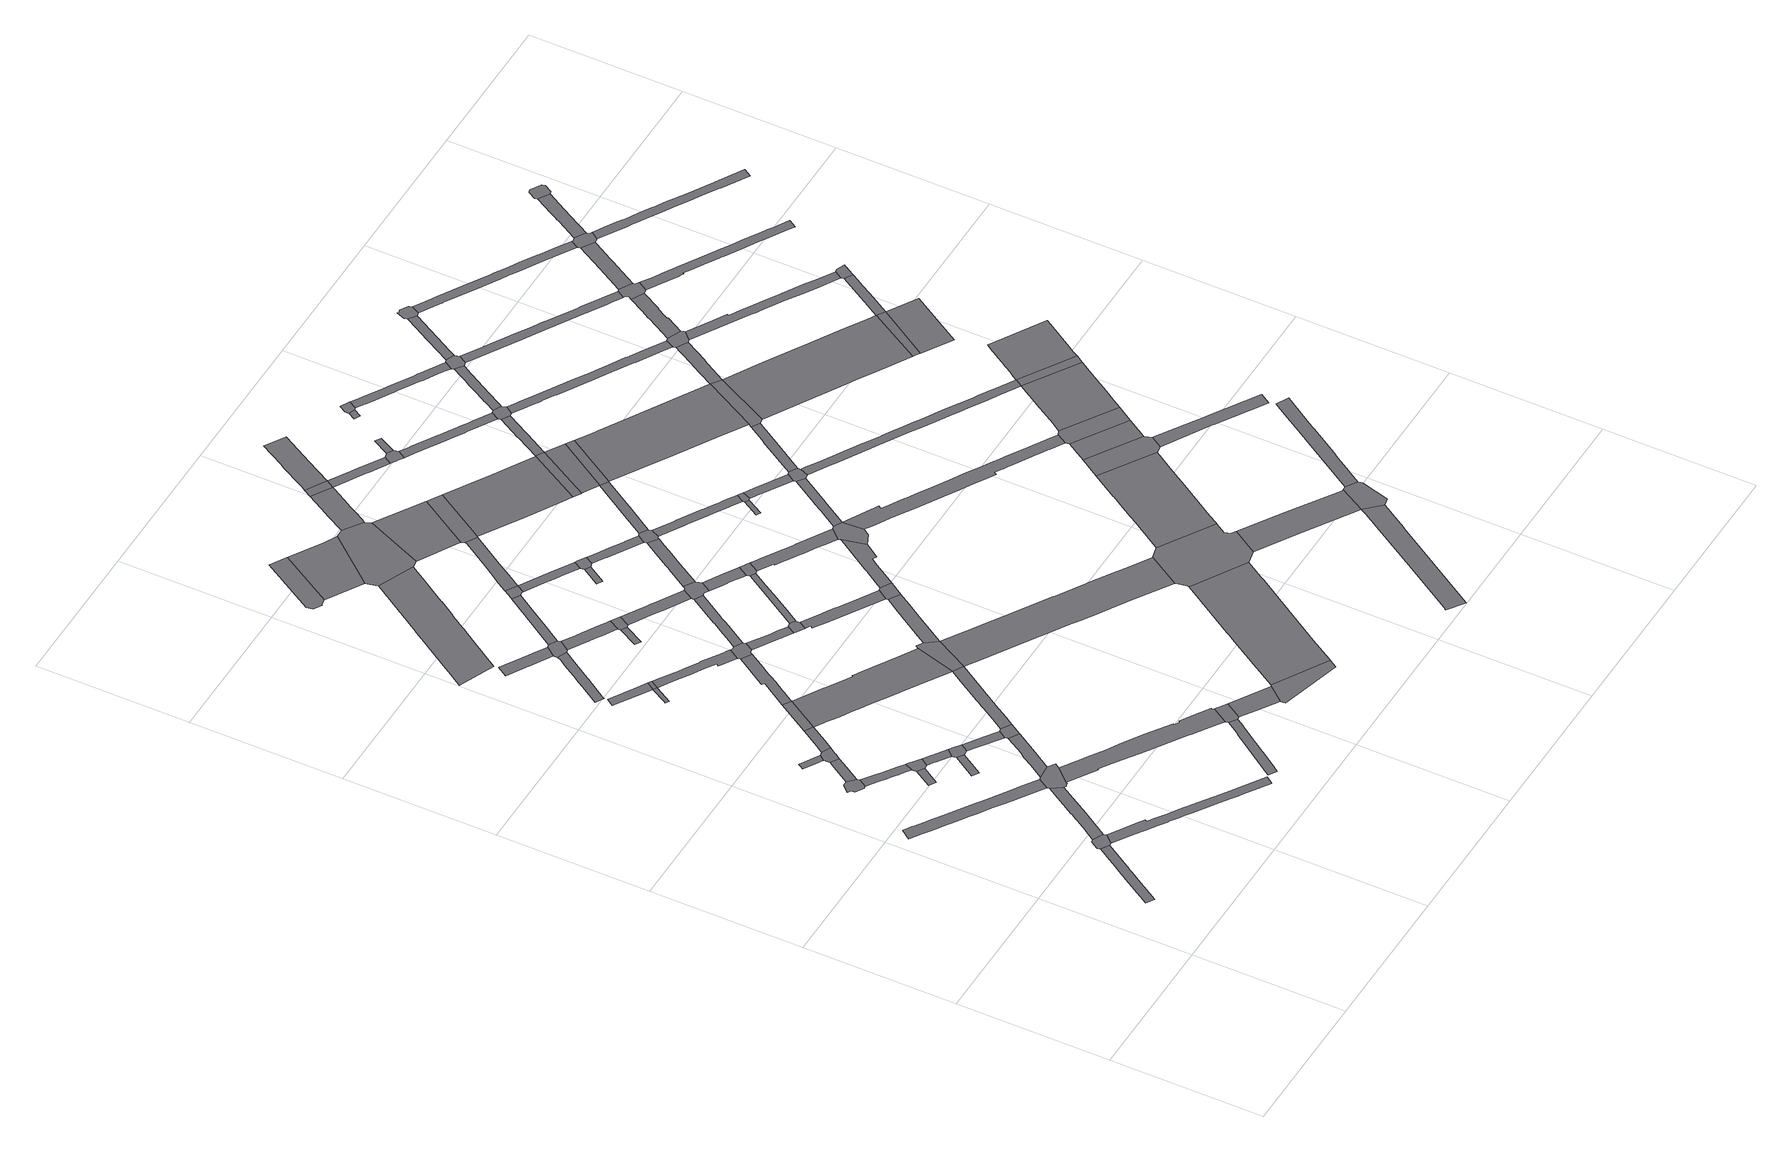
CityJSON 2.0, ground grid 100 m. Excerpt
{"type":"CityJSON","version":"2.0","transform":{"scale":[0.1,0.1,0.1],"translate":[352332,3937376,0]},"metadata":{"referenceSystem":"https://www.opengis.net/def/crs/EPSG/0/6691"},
"CityObjects":{
"road1":{"type":"Road","attributes":{"RoadStructureAttribute.sectionType":"1"},"geometry":[{"type":"MultiSurface","lod":"1","boundaries":[[[0,1,2,3,4,5,6,7,8,9,10,11,12,13,14,15,16,17,18,19,20]]]}]},
"road2":{"type":"Road","geometry":[{"type":"MultiSurface","lod":"1","boundaries":[[[21,10,9,22,23,24,25,26,27]]]}]},
"road3":{"type":"Road","attributes":{"RoadStructureAttribute.sectionType":"1"},"geometry":[{"type":"MultiSurface","lod":"1","boundaries":[[[28,29,30,31,32,33,34,35,36,37,38,39,40,41,42,43,44,45,46,47,48,49,50,51,52,53,54,55,56,57,58,59,60,61]]]}]},
"road4":{"type":"Road","geometry":[{"type":"MultiSurface","lod":"1","boundaries":[[[62,63,64,65,66,67,68,69,70,71]]]}]},
"road5":{"type":"Road","attributes":{"RoadStructureAttribute.sectionType":"1"},"geometry":[{"type":"MultiSurface","lod":"1","boundaries":[[[72,73,74,75,76,77,78,79,25,24,80,81,82,83]]]}]},
"road6":{"type":"Road","attributes":{"RoadStructureAttribute.sectionType":"1"},"geometry":[{"type":"MultiSurface","lod":"1","boundaries":[[[84,85,86,70,69,87,88]]]}]},
"road7":{"type":"Road","attributes":{"RoadStructureAttribute.sectionType":"1"},"geometry":[{"type":"MultiSurface","lod":"1","boundaries":[[[89,90,91,92,93,94,95,96,97,98,99,100,101,102,68,67]]]}]},
"road8":{"type":"Road","geometry":[{"type":"MultiSurface","lod":"1","boundaries":[[[103,104,105,106,107,108,109]]]}]},
"road9":{"type":"Road","geometry":[{"type":"MultiSurface","lod":"1","boundaries":[[[110,111,112,113]]]}]},
"road10":{"type":"Road","attributes":{"RoadStructureAttribute.sectionType":"1"},"geometry":[{"type":"MultiSurface","lod":"1","boundaries":[[[114,115,116,117,118,119,120,121,122,123,124,125,126,127,128,129,23,22,130,131,132,133,134,135,136,137,138,139,140,141,142,143,144,145,146,147,148,149,150]]]}]},
"road11":{"type":"Road","geometry":[{"type":"MultiSurface","lod":"1","boundaries":[[[151,84,88,152,153,154,155,156,157,158,103,109]]]}]},
"road12":{"type":"Road","geometry":[{"type":"MultiSurface","lod":"1","boundaries":[[[159,160,161,162,99,98,110,113,163]]]}]},
"road13":{"type":"Road","geometry":[{"type":"MultiSurface","lod":"1","boundaries":[[[164,165,166,167]]]}]},
"road14":{"type":"Road","geometry":[{"type":"MultiSurface","lod":"1","boundaries":[[[83,82,168,169,170,171,172,173,174,175,176,177,178,179,180,181,182,183,184,185,186,28,61]]]}]},
"road15":{"type":"Road","attributes":{"RoadStructureAttribute.sectionType":"1"},"geometry":[{"type":"MultiSurface","lod":"1","boundaries":[[[187,188,189,190,191,192,193,194,195,159,163]]]}]},
"road16":{"type":"Road","geometry":[{"type":"MultiSurface","lod":"1","boundaries":[[[196,197,198,192,191,164,167]]]}]},
"road17":{"type":"Road","attributes":{"RoadStructureAttribute.sectionType":"1"},"geometry":[{"type":"MultiSurface","lod":"1","boundaries":[[[199,200,201,202,186,185,203,204,205,206]]]}]},
"road18":{"type":"Road","attributes":{"RoadStructureAttribute.sectionType":"1"},"geometry":[{"type":"MultiSurface","lod":"1","boundaries":[[[207,208,209,210,211,212,213]]]}]},
"road19":{"type":"Road","geometry":[{"type":"MultiSurface","lod":"1","boundaries":[[[214,215,216,217]]]}]},
"road20":{"type":"Road","attributes":{"RoadStructureAttribute.sectionType":"1"},"geometry":[{"type":"MultiSurface","lod":"1","boundaries":[[[218,219,220,221,197,196,222,223,224,225]]]}]},
"road21":{"type":"Road","geometry":[{"type":"MultiSurface","lod":"1","boundaries":[[[226,227,228,229,213]]]}]},
"road22":{"type":"Road","attributes":{"RoadStructureAttribute.sectionType":"1"},"geometry":[{"type":"MultiSurface","lod":"1","boundaries":[[[230,231,232,233,234,235,236,237,238,239,240,241,242]]]}]},
"road23":{"type":"Road","geometry":[{"type":"MultiSurface","lod":"1","boundaries":[[[229,243,207,213]]]}]},
"road24":{"type":"Road","geometry":[{"type":"MultiSurface","lod":"1","boundaries":[[[244,206,205,245,246,218,225]]]}]},
"road25":{"type":"Road","attributes":{"RoadStructureAttribute.sectionType":"1"},"geometry":[{"type":"MultiSurface","lod":"1","boundaries":[[[247,248,249,250,251,252,253,254,255,256,257,258]]]}]},
"road26":{"type":"Road","attributes":{"RoadStructureAttribute.sectionType":"1"},"geometry":[{"type":"MultiSurface","lod":"1","boundaries":[[[182,259,260,261,262,263,264,265,266,267,268,269,270,271,272,273,274,275,276,277,278,279,280,281,282,283,284,183]]]}]},
"road27":{"type":"Road","attributes":{"RoadStructureAttribute.sectionType":"1"},"geometry":[{"type":"MultiSurface","lod":"1","boundaries":[[[285,286,287,288,289,290,291,292,293,294,217,216,215,295,157,156,296,216,297,298,299,300,301,302,303,304,305,306,307,308,309,310,311,312]]]}]},
"road28":{"type":"Road","attributes":{"RoadStructureAttribute.sectionType":"1"},"geometry":[{"type":"MultiSurface","lod":"1","boundaries":[[[313,314,315,316,317,318,319,320,321,322,323,324,325,326,327,328]]]}]},
"road29":{"type":"Road","attributes":{"RoadStructureAttribute.sectionType":"1"},"geometry":[{"type":"MultiSurface","lod":"1","boundaries":[[[329,330,331,332,333,334,335,336,337,338,339,340,341,342,343,214,217]]]}]},
"road30":{"type":"Road","attributes":{"RoadStructureAttribute.sectionType":"1"},"geometry":[{"type":"MultiSurface","lod":"1","boundaries":[[[344,345,346,347,348,349,350,351,352,353,354,243,229,355,356,357,358,359,360,361,362,363,364,365,366,367]]]}]},
"road31":{"type":"Road","geometry":[{"type":"MultiSurface","lod":"1","boundaries":[[[241,368,369,370,371,250,249,242]]]}]},
"road32":{"type":"Road","attributes":{"RoadStructureAttribute.sectionType":"1"},"geometry":[{"type":"MultiSurface","lod":"1","boundaries":[[[372,373,374,375,376,377,378,379,380,381,382,383,384,385,386,387,388,389,390,391,392,393,394]]]}]},
"road33":{"type":"Road","attributes":{"RoadStructureAttribute.sectionType":"1"},"geometry":[{"type":"MultiSurface","lod":"1","boundaries":[[[395,396,397,398,399,400,401,402,403,246,245,404,405,406,312]]]}]},
"road34":{"type":"Road","attributes":{"RoadStructureAttribute.sectionType":"1"},"geometry":[{"type":"MultiSurface","lod":"1","boundaries":[[[407,408,409,410,411,412,413,414,415,416,417,418,419,369,368]]]}]},
"road35":{"type":"Road","attributes":{"RoadStructureAttribute.sectionType":"1"},"geometry":[{"type":"MultiSurface","lod":"1","boundaries":[[[420,421,422,423]]]}]},
"road36":{"type":"Road","geometry":[{"type":"MultiSurface","lod":"1","boundaries":[[[366,339,338,424,425,426,427,428,429,367]]]}]},
"road37":{"type":"Road","attributes":{"RoadStructureAttribute.sectionType":"1"},"geometry":[{"type":"MultiSurface","lod":"1","boundaries":[[[430,431,432,433,434,435,436,437,438,439,371,370]]]}]},
"road38":{"type":"Road","geometry":[{"type":"MultiSurface","lod":"1","boundaries":[[[440,272,271,313,328,441,442]]]}]},
"road39":{"type":"Road","geometry":[{"type":"MultiSurface","lod":"1","boundaries":[[[443,444,445,446,447,448,449]]]}]},
"road40":{"type":"Road","geometry":[{"type":"MultiSurface","lod":"1","boundaries":[[[450,412,411,420,423,451]]]}]},
"road41":{"type":"Road","attributes":{"RoadStructureAttribute.sectionType":"1"},"geometry":[{"type":"MultiSurface","lod":"1","boundaries":[[[452,453,454,455,426,425,456,457,458,459]]]}]},
"road42":{"type":"Road","attributes":{"RoadStructureAttribute.sectionType":"1"},"geometry":[{"type":"MultiSurface","lod":"1","boundaries":[[[460,461,462,463,440,442]]]}]},
"road43":{"type":"Road","geometry":[{"type":"MultiSurface","lod":"1","boundaries":[[[312,406,464,465,466,467,285]]]}]},
"road44":{"type":"Road","attributes":{"function":"2","RoadStructureAttribute.sectionType":"1"},"geometry":[{"type":"MultiSurface","lod":"1","boundaries":[[[468,469,447,446,470]]]}]},
"road45":{"type":"Road","attributes":{"RoadStructureAttribute.sectionType":"1"},"geometry":[{"type":"MultiSurface","lod":"1","boundaries":[[[471,472,473,474,475,476,428,427,477,478,479,480,481,482,483,484,485,486]]]}]},
"road46":{"type":"Road","geometry":[{"type":"MultiSurface","lod":"1","boundaries":[[[487,437,436,488,489,490,491]]]}]},
"road47":{"type":"Road","geometry":[{"type":"MultiSurface","lod":"1","boundaries":[[[452,459,492,493,494,495,496,497]]]}]},
"road48":{"type":"Road","attributes":{"RoadStructureAttribute.sectionType":"1"},"geometry":[{"type":"MultiSurface","lod":"1","boundaries":[[[498,499,500,501,502,503,450,451,504,505,506,507,508,509,510,511]]]}]},
"road49":{"type":"Road","geometry":[{"type":"MultiSurface","lod":"1","boundaries":[[[468,470,394,393,512,513,514,515]]]}]},
"road50":{"type":"Road","attributes":{"RoadStructureAttribute.sectionType":"1"},"geometry":[{"type":"MultiSurface","lod":"1","boundaries":[[[516,517,518,519,520,521,522,523,524,490,489]]]}]},
"road51":{"type":"Road","geometry":[{"type":"MultiSurface","lod":"1","boundaries":[[[525,526,527,528,463,462]]]}]},
"road52":{"type":"Road","attributes":{"RoadStructureAttribute.sectionType":"1"},"geometry":[{"type":"MultiSurface","lod":"1","boundaries":[[[490,529,530,531,532,533,534,535,536,537,538,539,491]]]}]},
"road53":{"type":"Road","geometry":[{"type":"MultiSurface","lod":"1","boundaries":[[[485,540,541,542,543,544,545,546,547,498,511,486]]]}]},
"road54":{"type":"Road","attributes":{"RoadStructureAttribute.sectionType":"1"},"geometry":[{"type":"MultiSurface","lod":"1","boundaries":[[[548,549,550,551,552,553]]]}]},
"road55":{"type":"Road","attributes":{"RoadStructureAttribute.sectionType":"1"},"geometry":[{"type":"MultiSurface","lod":"1","boundaries":[[[554,555,556,557,558,559,494,493,560,561,562,563,564,565]]]}]},
"road56":{"type":"Road","attributes":{"RoadStructureAttribute.sectionType":"1"},"geometry":[{"type":"MultiSurface","lod":"1","boundaries":[[[566,567,568,569,570,571,572,573,574,575,465,464]]]}]},
"road57":{"type":"Road","attributes":{"RoadStructureAttribute.sectionType":"1"},"geometry":[{"type":"MultiSurface","lod":"1","boundaries":[[[576,577,578,579,580,581,582,583,497,496]]]}]},
"road58":{"type":"Road","geometry":[{"type":"MultiSurface","lod":"1","boundaries":[[[584,585,586,522,521,548,553,587,588]]]}]},
"road59":{"type":"Road","attributes":{"RoadStructureAttribute.sectionType":"1"},"geometry":[{"type":"MultiSurface","lod":"1","boundaries":[[[589,590,543,542,591,592,593,594,595,596,597]]]}]},
"road60":{"type":"Road","attributes":{"function":"2","RoadStructureAttribute.sectionType":"1"},"geometry":[{"type":"MultiSurface","lod":"1","boundaries":[[[513,512,598,599,600]]]}]},
"road61":{"type":"Road","attributes":{"RoadStructureAttribute.sectionType":"1"},"geometry":[{"type":"MultiSurface","lod":"1","boundaries":[[[601,602,603,604,605,545,544,606,607,608,609,610]]]}]},
"road62":{"type":"Road","geometry":[{"type":"MultiSurface","lod":"1","boundaries":[[[570,611,612,613,614,565,564,571]]]}]},
"road63":{"type":"Road","geometry":[{"type":"MultiSurface","lod":"1","boundaries":[[[615,616,589,597,580,579,617,618]]]}]},
"road64":{"type":"Road","attributes":{"RoadStructureAttribute.sectionType":"1"},"geometry":[{"type":"MultiSurface","lod":"1","boundaries":[[[406,619,620,621,622,623,624,625,626,627,628,629,630,631,632,633,634,635,636,637,638,639,640,641,464]]]}]},
"road65":{"type":"Road","attributes":{"RoadStructureAttribute.sectionType":"1"},"geometry":[{"type":"MultiSurface","lod":"1","boundaries":[[[587,642,643,644,645,646,647,648,649,650,651,588]]]}]},
"road66":{"type":"Road","attributes":{"RoadStructureAttribute.sectionType":"1"},"geometry":[{"type":"MultiSurface","lod":"1","boundaries":[[[652,653,654,515,514,655,656,657,658,659,660,661]]]}]},
"road67":{"type":"Road","geometry":[{"type":"MultiSurface","lod":"1","boundaries":[[[599,533,532,662,663,664,665,666,600]]]}]},
"road68":{"type":"Road","attributes":{"RoadStructureAttribute.sectionType":"1"},"geometry":[{"type":"MultiSurface","lod":"1","boundaries":[[[667,668,669,670,671,672,673,674,675,676,677,678,679,680,681,528,527]]]}]},
"road69":{"type":"Road","geometry":[{"type":"MultiSurface","lod":"1","boundaries":[[[682,683,645,644,610,609,684,685,686]]]}]},
"road70":{"type":"Road","geometry":[{"type":"MultiSurface","lod":"1","boundaries":[[[687,652,661,688]]]}]},
"road71":{"type":"Road","attributes":{"RoadStructureAttribute.sectionType":"1"},"geometry":[{"type":"MultiSurface","lod":"1","boundaries":[[[689,690,691,692,693,694,695,696,697,698,699,614,613]]]}]},
"road72":{"type":"Road","attributes":{"RoadStructureAttribute.sectionType":"1"},"geometry":[{"type":"MultiSurface","lod":"1","boundaries":[[[617,700,701,702,703,704,705,706,707,708,709,710,711,712,713,714,715,716,717,718,719,720,618]]]}]},
"road73":{"type":"Road","attributes":{"function":"2","RoadStructureAttribute.sectionType":"1"},"geometry":[{"type":"MultiSurface","lod":"1","boundaries":[[[721,722,723,724,725,726,727,728,663,662]]]}]},
"road74":{"type":"Road","attributes":{"RoadStructureAttribute.sectionType":"1"},"geometry":[{"type":"MultiSurface","lod":"1","boundaries":[[[729,730,731,732,733,734,735,736,737,738,739,687,688]]]}]},
"road75":{"type":"Road","attributes":{"RoadStructureAttribute.sectionType":"1"},"geometry":[{"type":"MultiSurface","lod":"1","boundaries":[[[740,741,742,743,744,745,746,747,748,749,688,661]]]}]},
"road76":{"type":"Road","attributes":{"RoadStructureAttribute.sectionType":"1"},"geometry":[{"type":"MultiSurface","lod":"1","boundaries":[[[682,750,751,752,753,754,755,756,757,758,759,760,761,683]]]}]},
"road77":{"type":"Road","attributes":{"RoadStructureAttribute.sectionType":"1"},"geometry":[{"type":"MultiSurface","lod":"1","boundaries":[[[685,762,763,764,765,766,767,768,769,770,771,772,773,774,775,776,777,778,779,780,781,782,783,784,686]]]}]},
"road78":{"type":"Road","geometry":[{"type":"MultiSurface","lod":"1","boundaries":[[[785,786,712,711,694,693,787,788,789]]]}]},
"road79":{"type":"Road","geometry":[{"type":"MultiSurface","lod":"1","boundaries":[[[790,791,792,793]]]}]},
"road80":{"type":"Road","geometry":[{"type":"MultiSurface","lod":"1","boundaries":[[[794,795,796,797,798,799,800,743,742]]]}]},
"road81":{"type":"Road","geometry":[{"type":"MultiSurface","lod":"1","boundaries":[[[801,802,726,725,803,804]]]}]},
"road82":{"type":"Road","geometry":[{"type":"MultiSurface","lod":"1","boundaries":[[[805,806,807,808,773,772,790,793]]]}]},
"road83":{"type":"Road","geometry":[{"type":"MultiSurface","lod":"1","boundaries":[[[809,810,800,799]]]}]},
"road84":{"type":"Road","geometry":[{"type":"MultiSurface","lod":"1","boundaries":[[[631,630,811,812,676,675,813,814,815,816,817,818]]]}]},
"road85":{"type":"Road","attributes":{"function":"2","RoadStructureAttribute.sectionType":"1"},"geometry":[{"type":"MultiSurface","lod":"1","boundaries":[[[819,755,820,821,822,801,804]]]}]},
"road86":{"type":"Road","attributes":{"RoadStructureAttribute.sectionType":"1"},"geometry":[{"type":"MultiSurface","lod":"1","boundaries":[[[823,824,825,826,827,828,829,830,831,832,833,834,835,836,786,785]]]}]},
"road87":{"type":"Road","geometry":[{"type":"MultiSurface","lod":"1","boundaries":[[[837,820,755,754,838,839]]]}]},
"road88":{"type":"Road","attributes":{"RoadStructureAttribute.sectionType":"1"},"geometry":[{"type":"MultiSurface","lod":"1","boundaries":[[[840,841,842,843,807,806,844,845,846,847,848]]]}]},
"road89":{"type":"Road","attributes":{"RoadStructureAttribute.sectionType":"1"},"geometry":[{"type":"MultiSurface","lod":"1","boundaries":[[[849,850,851,852,853,854,855,856,857,858,859,860,861,798,797,862,863,864,865,866,867,868,869]]]}]},
"road90":{"type":"Road","geometry":[{"type":"MultiSurface","lod":"1","boundaries":[[[870,871,872,873]]]}]},
"road91":{"type":"Road","geometry":[{"type":"MultiSurface","lod":"1","boundaries":[[[874,875,848,847,827,826,876,877]]]}]},
"road92":{"type":"Road","attributes":{"RoadStructureAttribute.sectionType":"1"},"geometry":[{"type":"MultiSurface","lod":"1","boundaries":[[[878,879,880,881,882,883,884,802,801]]]}]},
"road93":{"type":"Road","attributes":{"RoadStructureAttribute.sectionType":"1"},"geometry":[{"type":"MultiSurface","lod":"1","boundaries":[[[885,886,887,888,889,890,891,892,893,894,895]]]}]},
"road94":{"type":"Road","geometry":[{"type":"MultiSurface","lod":"1","boundaries":[[[873,872,896,897,898,899]]]}]},
"road95":{"type":"Road","attributes":{"RoadStructureAttribute.sectionType":"1"},"geometry":[{"type":"MultiSurface","lod":"1","boundaries":[[[900,901,902,903,904,905,906,907,908,909,910,911,912,913,914,915,916,917,918,919,920,921,922,923,924,925,926,927,928,929,930,931,932,933,934,935,936,937,938,939,940,941,942,943,944,945,946,947,948,949,785,789]]]}]},
"road96":{"type":"Road","geometry":[{"type":"MultiSurface","lod":"1","boundaries":[[[950,951,952,849,869,882,881,953]]]}]},
"road97":{"type":"Road","attributes":{"function":"2","RoadStructureAttribute.sectionType":"1"},"geometry":[{"type":"MultiSurface","lod":"1","boundaries":[[[838,954,955,956,957,958,959,960,961,962,963,839]]]}]},
"road98":{"type":"Road","attributes":{"RoadStructureAttribute.sectionType":"1"},"geometry":[{"type":"MultiSurface","lod":"1","boundaries":[[[813,964,885,965,966,967,968,814]]]}]},
"road99":{"type":"Road","attributes":{"RoadStructureAttribute.sectionType":"1"},"geometry":[{"type":"MultiSurface","lod":"1","boundaries":[[[969,970,971,972,973,974,875,874,975,976,977,978,979,980]]]}]},
"road100":{"type":"Road","attributes":{"RoadStructureAttribute.sectionType":"1"},"geometry":[{"type":"MultiSurface","lod":"1","boundaries":[[[817,981,982,983,984,985,986,987,988,989,990,991,992,993,818]]]}]},
"road101":{"type":"Road","attributes":{"RoadStructureAttribute.sectionType":"1"},"geometry":[{"type":"MultiSurface","lod":"1","boundaries":[[[994,995,996,997,998,999,1000,1001,1002,1003,1004,1005,897,896,1006,1007,1008,1009,1010,1011,1012,1013,1014,1015,1016,1017,1018,1019,1020,1021]]]}]},
"road102":{"type":"Road","attributes":{"RoadStructureAttribute.sectionType":"1"},"geometry":[{"type":"MultiSurface","lod":"1","boundaries":[[[1022,1023,1024,1025,1026,1027,1028,1029,1030,1031,1032,1033,952,951,1034,1035,1036,1037,1038,1039,1040]]]}]},
"road103":{"type":"Road","geometry":[{"type":"MultiSurface","lod":"1","boundaries":[[[1041,1042,965,885,895,1043,1044,1045]]]}]},
"road104":{"type":"Road","geometry":[{"type":"MultiSurface","lod":"1","boundaries":[[[979,1046,1047,958,957,980]]]}]},
"road105":{"type":"Road","attributes":{"RoadStructureAttribute.sectionType":"1"},"geometry":[{"type":"MultiSurface","lod":"1","boundaries":[[[876,1048,1049,1050,1051,1052,1053,1054,1055,1056,1057,1058,1059,1060,1061,1062,1063,1064,1065,1066,1067,1068,1069,1070,1071,1072,1073,1074,1075,1076,1077,1078,1079,1080,1081,1082,1083,1084,1085,1086,1087,1088,1089,1090,877]]]}]},
"road106":{"type":"Road","geometry":[{"type":"MultiSurface","lod":"1","boundaries":[[[1091,1092,987,986,1093,1094,1095,1096]]]}]},
"road107":{"type":"Road","geometry":[{"type":"MultiSurface","lod":"1","boundaries":[[[1097,1098,1099,1100,1021,1020,1022,1040]]]}]},
"road108":{"type":"Road","attributes":{"RoadStructureAttribute.sectionType":"1"},"geometry":[{"type":"MultiSurface","lod":"1","boundaries":[[[1101,1102,1103,1104,1105,1106,1107,1108,1109,1110,1111,1112,1113,1114,950,953,1115,1116,1117,1118,1119,1120,1121,1122,1123,1124,1125,1126,1127,1128,1129,1130]]]}]},
"road109":{"type":"Road","attributes":{"RoadStructureAttribute.sectionType":"1"},"geometry":[{"type":"MultiSurface","lod":"1","boundaries":[[[1095,1131,1132,1133,1134,1135,1136,1137,1096]]]}]},
"road110":{"type":"Road","attributes":{"RoadStructureAttribute.sectionType":"1"},"geometry":[{"type":"MultiSurface","lod":"1","boundaries":[[[1099,1138,1139,1140,1141,1142,1143,1144,1145,1146,1100]]]}]},
"road111":{"type":"Road","geometry":[{"type":"MultiSurface","lod":"1","boundaries":[[[1131,1147,1148,929,928,1132]]]}]},
"road112":{"type":"Road","attributes":{"RoadStructureAttribute.sectionType":"1"},"geometry":[{"type":"MultiSurface","lod":"1","boundaries":[[[1149,1150,1151,958,1047,1152,1153,1154,1155,1156]]]}]},
"road113":{"type":"Road","attributes":{"RoadStructureAttribute.sectionType":"1"},"geometry":[{"type":"MultiSurface","lod":"1","boundaries":[[[1157,1158,1159,1160,1042,1041,1161,1162,1163,1164,1165,1166,1167,1168,1169]]]}]},
"road114":{"type":"Road","geometry":[{"type":"MultiSurface","lod":"1","boundaries":[[[1170,1142,1141,1171,1172,1173,1174,1175,1176,1177]]]}]},
"road115":{"type":"Road","attributes":{"function":"2","RoadStructureAttribute.sectionType":"1"},"geometry":[{"type":"MultiSurface","lod":"1","boundaries":[[[1178,1179,1180,1181,1182,1047,1046,1183,1184,1185,1186,1187]]]}]},
"road116":{"type":"Road","attributes":{"RoadStructureAttribute.sectionType":"1"},"geometry":[{"type":"MultiSurface","lod":"1","boundaries":[[[1093,1188,1189,1190,1191,1192,1193,1194,1195,1094]]]}]},
"road117":{"type":"Road","attributes":{"RoadStructureAttribute.sectionType":"1"},"geometry":[{"type":"MultiSurface","lod":"1","boundaries":[[[1097,1196,1197,1198,1199,1200,1201,1202,1203,1204,1205,1206,1207,1208,1209,1210,1211,1212,1213,1214,1215,1216,1217,1218,1219,1220,1221,1098]]]}]},
"road118":{"type":"Road","attributes":{"RoadStructureAttribute.sectionType":"1"},"geometry":[{"type":"MultiSurface","lod":"1","boundaries":[[[1222,1223,1224,1225,1226,1227,1064,1228,1229,1230,1148,1147]]]}]},
"road119":{"type":"Road","geometry":[{"type":"MultiSurface","lod":"1","boundaries":[[[1129,1156,1155,1231,1232,1233,1234,1235,1130]]]}]},
"road120":{"type":"Road","geometry":[{"type":"MultiSurface","lod":"1","boundaries":[[[1064,1227,1236,1065]]]}]},
"road121":{"type":"Road","attributes":{"RoadStructureAttribute.sectionType":"1"},"geometry":[{"type":"MultiSurface","lod":"1","boundaries":[[[1237,1238,1239,1240,1241,1242,1235,1234,1243,1244,1245,1246,1247,1248,1249,1250]]]}]},
"road122":{"type":"Road","geometry":[{"type":"MultiSurface","lod":"1","boundaries":[[[1186,1251,1252,1253,1187]]]}]},
"road123":{"type":"Road","attributes":{"RoadStructureAttribute.sectionType":"1"},"geometry":[{"type":"MultiSurface","lod":"1","boundaries":[[[1254,1255,1256,1257,1258,1259,1260,1261,1262,1263,1264,1265,1266,1267,1268,1269,1270,1271,1272,1273,1274,1275,1276,1277,1278,1279,1280,1281,1282,1283,1172,1171]]]}]},
"road124":{"type":"Road","attributes":{"RoadStructureAttribute.sectionType":"1"},"geometry":[{"type":"MultiSurface","lod":"1","boundaries":[[[1236,1284,1285,1286,1287,1288,1289,1290,1291,1292,1293,1294,1295,1296,1065]]]}]},
"road125":{"type":"Road","geometry":[{"type":"MultiSurface","lod":"1","boundaries":[[[1209,1208,1297,1298,1237,1250,1299,1300,1301,1302,1303,1304,1305]]]}]},
"road126":{"type":"Road","attributes":{"RoadStructureAttribute.sectionType":"1"},"geometry":[{"type":"MultiSurface","lod":"1","boundaries":[[[1231,1306,1307,1308,1309,1310,1311,1312,1313,1314,1315,1316,1317,1318,1319,1320,1321,1322,1323,1324,1325,1326,1327,1328,1329,1330,1331,1232]]]}]},
"road127":{"type":"Road","attributes":{"function":"2","RoadStructureAttribute.sectionType":"1"},"geometry":[{"type":"MultiSurface","lod":"1","boundaries":[[[1332,1333,1253,1252]]]}]},
"road128":{"type":"Road","attributes":{"RoadStructureAttribute.sectionType":"1"},"geometry":[{"type":"MultiSurface","lod":"1","boundaries":[[[1334,1335,1336,1305,1304,1337,1338,1339,1340,1341,1342]]]}]},
"road129":{"type":"Road","attributes":{"RoadStructureAttribute.sectionType":"1"},"geometry":[{"type":"MultiSurface","lod":"1","boundaries":[[[1253,1343,1344,1345,1346,1347,1348,1349,1187]]]}]},
"road130":{"type":"Road","geometry":[{"type":"MultiSurface","lod":"1","boundaries":[[[1350,1351,1352,1353,1354,1355,1270,1269,1334,1342]]]}]},
"road131":{"type":"Road","attributes":{"RoadStructureAttribute.sectionType":"1"},"geometry":[{"type":"MultiSurface","lod":"1","boundaries":[[[1299,1356,1357,1358,1359,1360,1361,1362,1363,1364,1365,1366,1367,1368,1369,1370,1371,1372,1373,1374,1375,1376,1377,1378,1379,1380,1381,1382,1383,1384,1385,1386,1387,1388,1300]]]}]},
"road132":{"type":"Road","geometry":[{"type":"MultiSurface","lod":"1","boundaries":[[[1389,1317,1316,1347,1346,1390,1391,1392,1393,1394]]]}]},
"road133":{"type":"Road","attributes":{"RoadStructureAttribute.sectionType":"1"},"geometry":[{"type":"MultiSurface","lod":"1","boundaries":[[[1395,1396,1397,1398,1399,1400,1354,1353,1401,1402,1403,1404,1405,1406]]]}]},
"road134":{"type":"Road","geometry":[{"type":"MultiSurface","lod":"1","boundaries":[[[1407,1408,1409,1410,1411,1412,1395,1406]]]}]},
"road135":{"type":"Road","attributes":{"RoadStructureAttribute.sectionType":"1"},"geometry":[{"type":"MultiSurface","lod":"1","boundaries":[[[1350,1413,1414,1415,1416,1417,1418,1419,1420,1421,1422,1423,1424,1425,1426,1427,1428,1429,1430,1431,1432,1433,1434,1435,1436,1437,1438,1439,1440,1441,1442,1351]]]}]}
},
"vertices":[
[312,409,0],[380,518,0],[397,546,0],[453,636,0],[455,638,0],[466,658,0],[467,658,0],[497,705,0],[542,777,0],[588,851,0],[538,884,0],[496,817,0],[463,764,0],[449,742,0],[410,680,0],[405,672,0],[403,669,0],[402,668,0],[399,662,0],[397,659,0],[262,443,0],
[538,885,0],[608,855,0],[660,909,0],[654,928,0],[585,959,0],[566,955,0],[534,904,0],
[886,1467,0],[767,1546,0],[757,1553,0],[656,1619,0],[654,1621,0],[596,1658,0],[513,1713,0],[469,1743,0],[426,1771,0],[360,1815,0],[322,1839,0],[297,1856,0],[264,1877,0],[218,1908,0],[199,1921,0],[193,1925,0],[140,1960,0],[93,1895,0],[164,1848,0],[204,1821,0],[241,1797,0],[255,1788,0],[275,1775,0],[352,1724,0],[394,1696,0],[399,1693,0],[423,1677,0],[470,1646,0],[540,1600,0],[554,1591,0],[610,1554,0],[655,1521,0],[710,1484,0],[845,1399,0],
[268,2391,0],[290,2375,0],[294,2356,0],[295,2352,0],[343,2320,0],[363,2325,0],[394,2376,0],[390,2395,0],[344,2436,0],[311,2435,0],
[718,1171,0],[717,1169,0],[715,1163,0],[696,1133,0],[687,1117,0],[655,1067,0],[649,1057,0],[615,1004,0],[781,1128,0],[784,1134,0],[895,1314,0],[849,1380,0],
[446,2597,0],[407,2536,0],[389,2508,0],[451,2491,0],[497,2564,0],
[398,2300,0],[434,2274,0],[468,2250,0],[476,2245,0],[504,2226,0],[519,2216,0],[546,2197,0],[549,2195,0],[586,2168,0],[609,2152,0],[636,2207,0],[594,2236,0],[506,2297,0],[482,2315,0],
[469,2673,0],[345,2747,0],[334,2729,0],[323,2710,0],[365,2685,0],[394,2668,0],[442,2639,0],
[615,2122,0],[543,2007,0],[586,1980,0],[657,2092,0],
[1298,472,0],[1193,542,0],[1184,549,0],[1087,613,0],[1071,623,0],[1042,643,0],[1030,651,0],[1029,652,0],[1020,656,0],[971,689,0],[916,726,0],[865,759,0],[874,773,0],[822,807,0],[802,820,0],[724,869,0],[647,828,0],[720,781,0],[781,741,0],[796,732,0],[868,685,0],[901,663,0],[915,653,0],[916,653,0],[932,644,0],[986,606,0],[999,598,0],[1022,583,0],[1052,563,0],[1161,491,0],[1198,466,0],[1264,422,0],[1305,395,0],[1331,378,0],[1414,324,0],[1486,276,0],[1521,325,0],
[443,2625,0],[521,2601,0],[523,2604,0],[533,2621,0],[543,2636,0],[553,2652,0],[497,2678,0],[471,2672,0],
[720,2146,0],[666,2186,0],[663,2187,0],[646,2200,0],[685,2097,0],
[825,1976,0],[728,1825,0],[770,1798,0],[865,1947,0],
[908,1305,0],[910,1306,0],[911,1307,0],[913,1309,0],[915,1310,0],[916,1311,0],[919,1312,0],[921,1312,0],[922,1312,0],[924,1312,0],[926,1313,0],[927,1312,0],[929,1312,0],[930,1312,0],[936,1323,0],[1025,1417,0],[1045,1449,0],[1001,1480,0],[906,1471,0],
[724,2070,0],[736,2062,0],[766,2041,0],[812,2010,0],[818,2005,0],[860,2049,0],[771,2109,0],[768,2112,0],[763,2115,0],
[898,1950,0],[932,2000,0],[897,2024,0],
[1052,1700,0],[1034,1671,0],[1006,1631,0],[971,1572,0],[1009,1493,0],[1074,1596,0],[1170,1749,0],[1106,1789,0],
[536,3834,0],[476,3871,0],[308,3974,0],[274,3924,0],[448,3818,0],[490,3791,0],[504,3783,0],
[741,3066,0],[608,2853,0],[659,2822,0],[792,3034,0],
[1133,1860,0],[1052,1919,0],[998,1955,0],[970,1974,0],[962,1907,0],[1016,1869,0],[1046,1848,0],[1101,1809,0],
[444,3678,0],[437,3667,0],[461,3653,0],[527,3768,0],
[468,4363,0],[443,4324,0],[390,4239,0],[356,4186,0],[330,4147,0],[250,4022,0],[303,3994,0],[310,4005,0],[406,4153,0],[410,4160,0],[482,4271,0],[543,4367,0],[483,4391,0],
[559,3819,0],
[1106,1805,0],[1217,1825,0],[1153,1865,0],
[340,4502,0],[343,4501,0],[479,4421,0],[530,4483,0],[465,4522,0],[402,4559,0],[386,4568,0],[382,4571,0],[317,4609,0],[281,4630,0],[247,4650,0],[204,4582,0],
[1117,1208,0],[1122,1215,0],[1159,1191,0],[1254,1128,0],[1354,1061,0],[1419,1019,0],[1420,1018,0],[1477,981,0],[1591,906,0],[1620,885,0],[1630,878,0],[1777,782,0],[1817,755,0],[1882,861,0],[1872,868,0],[1876,879,0],[1796,931,0],[1699,993,0],[1689,983,0],[1659,1004,0],[1661,1011,0],[1508,1112,0],[1368,1204,0],[1284,1246,0],[1181,1314,0],[1126,1351,0],
[1526,2600,0],[1429,2658,0],[1183,2805,0],[1182,2806,0],[1150,2825,0],[1147,2827,0],[1142,2820,0],[1059,2870,0],[982,2918,0],[979,2920,0],[530,2730,0],[590,2711,0],[670,2814,0],[725,2781,0],[753,2764,0],[808,2730,0],[873,2691,0],[947,2645,0],[957,2639,0],[964,2635,0],[1053,2581,0],[1058,2577,0],[1101,2551,0],[1145,2523,0],[1150,2521,0],[1220,2478,0],[1257,2456,0],[1450,2337,0],
[1820,735,0],[1780,675,0],[1759,644,0],[1759,643,0],[1642,477,0],[1567,368,0],[1540,329,0],[1590,295,0],[1605,316,0],[1609,323,0],[1692,443,0],[1699,452,0],[1743,517,0],[1829,642,0],[1847,668,0],[1869,701,0],
[818,3075,0],[835,3102,0],[846,3120,0],[890,3190,0],[898,3204,0],[910,3224,0],[927,3251,0],[945,3280,0],[966,3313,0],[1032,3418,0],[968,3458,0],[841,3262,0],[835,3252,0],[852,3241,0],[846,3232,0],
[989,3557,0],[972,3567,0],[913,3604,0],[839,3650,0],[832,3653,0],[830,3654,0],[753,3700,0],[693,3735,0],[681,3742,0],[655,3761,0],[609,3788,0],[566,3744,0],[623,3710,0],[658,3689,0],[680,3674,0],[710,3655,0],[731,3643,0],[737,3640,0],[799,3603,0],[865,3562,0],[854,3546,0],[871,3535,0],[962,3478,0],[1005,3547,0],
[562,4372,0],[607,4439,0],[602,4458,0],[550,4487,0],
[401,5387,0],[303,5236,0],[292,5218,0],[284,5207,0],[222,5110,0],[167,5025,0],[108,4935,0],[64,4867,0],[12,4786,0],[8,4780,0],[241,4679,0],[363,4868,0],[437,4982,0],[444,4993,0],[501,5082,0],[514,5101,0],[579,5201,0],[580,5203,0],[608,5247,0],[701,5390,0],[733,5441,0],[758,5480,0],[525,5580,0],
[1398,2255,0],[1330,2147,0],[1303,2103,0],[1294,2087,0],[1271,2050,0],[1260,2032,0],[1245,2008,0],[1226,1976,0],[1194,1925,0],[1255,1884,0],[1316,1982,0],[1515,2300,0],
[688,4298,0],[722,4278,0],[745,4265,0],[761,4256,0],[854,4200,0],[894,4269,0],[869,4284,0],[852,4294,0],[837,4303,0],[770,4343,0],[764,4346,0],[733,4364,0],[689,4389,0],
[857,4183,0],[787,4052,0],[824,4032,0],[892,4160,0],
[1043,3436,0],[1063,3440,0],[1094,3493,0],[1092,3512,0],[1039,3542,0],[1019,3538,0],
[691,4595,0],[695,4601,0],[704,4615,0],[735,4663,0],[764,4708,0],[831,4810,0],[841,4826,0],[788,4855,0],[747,4791,0],[693,4706,0],
[1957,815,0],[1870,702,0],[1890,706,0],
[178,5823,0],[228,5791,0],[230,5794,0],[275,5803,0],[487,6156,0],[382,6219,0],[168,5863,0],
[951,4236,0],[913,4165,0],
[1334,3345,0],[1326,3350,0],[1272,3383,0],[1235,3405,0],[1232,3338,0],[1236,3334,0],[1241,3331,0],[1303,3293,0],
[1985,641,0],[1986,640,0],[2115,556,0],[2204,663,0],
[1634,2520,0],[1583,2597,0],[1576,2601,0],[1541,2622,0],
[779,5987,0],[700,6028,0],[504,5663,0],
[1160,3737,0],[1157,3731,0],[1145,3712,0],[1107,3650,0],[1099,3636,0],[1057,3570,0],[1137,3585,0],[1177,3650,0],[1200,3689,0],[1202,3692,0],[1209,3702,0],[1214,3711,0],[1224,3726,0],[1325,3886,0],[1335,3900,0],[1282,3930,0],
[794,4863,0],[860,4833,0],[871,4826,0],[902,4878,0],[832,4923,0],
[1321,3282,0],[1368,3254,0],[1399,3305,0],[1395,3328,0],[1396,3329,0],[1361,3351,0],
[1320,4017,0],[1147,4120,0],[1129,4130,0],[1107,4143,0],[981,4218,0],[975,4221,0],[922,4160,0],[936,4151,0],[995,4116,0],[1062,4077,0],[1107,4050,0],[1113,4046,0],[1117,4045,0],[1278,3949,0],
[807,5488,0],[970,5866,0],[956,5906,0],[833,5989,0],
[1015,4742,0],[1053,4718,0],[1099,4692,0],[1136,4670,0],[1143,4666,0],[1200,4631,0],[1230,4682,0],[1082,4771,0],[903,4877,0],
[2121,525,0],[2523,415,0],[2555,466,0],[2213,669,0],
[943,4943,0],[976,4995,0],[1015,5057,0],[1153,5271,0],[1083,5316,0],[1076,5301,0],[1031,5231,0],[947,5101,0],[889,5013,0],[884,5004,0],[854,4958,0],
[1339,3902,0],[1356,3906,0],[1386,3888,0],[1426,3956,0],[1414,3996,0],[1349,4037,0],[1340,4022,0],[1336,4021,0],
[1206,4602,0],[1134,4490,0],[1132,4487,0],[1145,4478,0],[1165,4465,0],[1241,4582,0],
[1688,3125,0],[1608,3174,0],[1599,3181,0],[1551,3210,0],[1505,3239,0],[1441,3278,0],[1392,3239,0],[1399,3235,0],[1389,3218,0],[1487,3158,0],[1805,2964,0],[1848,3027,0],
[1763,2721,0],[1827,2822,0],[1841,2844,0],[1863,2878,0],[1879,2903,0],[1808,2948,0],[1791,2922,0],[1769,2887,0],[1746,2851,0],[1604,2629,0],
[1467,3441,0],[1517,3521,0],[1597,3652,0],[1641,3721,0],[1608,3741,0],[1496,3562,0],[1483,3542,0],[1434,3465,0],
[1247,4673,0],[1244,4675,0],[1241,4676,0],[1268,4590,0],[1299,4642,0],
[1640,3828,0],[1569,3871,0],[1463,3843,0],[1490,3827,0],[1499,3821,0],[1543,3795,0],[1582,3771,0],[1599,3761,0],[1600,3761,0],
[1059,5344,0],[1069,5339,0],[1277,5676,0],
[1517,4308,0],[1501,4282,0],[1456,4209,0],[1442,4186,0],[1434,4174,0],[1521,4169,0],[1559,4230,0],[1614,4319,0],[1631,4347,0],[1571,4393,0],
[1887,2916,0],[1889,2919,0],[1938,2996,0],[1870,3033,0],
[1680,3805,0],[1675,3808,0],[1660,3724,0],[1701,3792,0],
[1576,2262,0],[1951,2029,0],[2129,1919,0],[2137,1914,0],[2174,1890,0],[2261,1836,0],[2296,1814,0],[2345,1784,0],[2437,1729,0],[2441,1726,0],[2549,1657,0],[2703,1561,0],[2835,1774,0],[2681,1870,0],[2612,1912,0],[2476,1997,0],[2463,2005,0],[2296,2109,0],[2270,2125,0],[2067,2251,0],[1937,2332,0],[1870,2373,0],[1838,2394,0],
[1352,4540,0],[1355,4538,0],[1565,4412,0],[1600,4462,0],[1521,4509,0],[1518,4511,0],[1430,4563,0],[1358,4606,0],[1341,4616,0],[1336,4619,0],
[1001,6283,0],[917,6138,0],[908,6121,0],[971,5928,0],[1005,5990,0],[1036,6044,0],[1048,6065,0],[1070,6103,0],[1121,6192,0],[1129,6206,0],
[1159,5280,0],[1370,5619,0],[1369,5619,0],[1312,5654,0],[1280,5674,0],
[2562,478,0],[2657,632,0],[2658,633,0],[2815,881,0],[2821,890,0],[2842,922,0],[2968,1123,0],[2985,1150,0],[3059,1267,0],[2714,1472,0],[2581,1260,0],[2481,1101,0],[2465,1075,0],[2448,1048,0],[2316,838,0],
[1671,4438,0],[1619,4468,0],[1637,4359,0],[1650,4363,0],[1675,4418,0],
[1032,6334,0],[1161,6257,0],
[2013,3112,0],[2028,3136,0],[2063,3190,0],[2088,3174,0],[2157,3272,0],[2121,3424,0],[2117,3415,0],[2077,3353,0],[1968,3185,0],[1958,3169,0],[1898,3076,0],
[1667,3720,0],[1759,3665,0],[1755,3658,0],[1763,3653,0],[1794,3634,0],[1825,3615,0],[1860,3594,0],[1904,3568,0],[1920,3558,0],[1998,3511,0],[2045,3483,0],[2114,3442,0],[2178,3509,0],[2032,3594,0],[1968,3633,0],[1952,3640,0],[1850,3702,0],[1844,3705,0],[1842,3706,0],[1750,3763,0],[1745,3766,0],
[1422,5117,0],[1495,5072,0],[1496,5071,0],[1670,4972,0],[1709,4950,0],[1908,5299,0],[1653,5450,0],[1489,5548,0],
[1257,6429,0],[1283,6476,0],[1376,6640,0],[1247,6718,0],[1210,6649,0],[1200,6632,0],[1159,6561,0],[1141,6529,0],[1134,6516,0],[1069,6400,0],[1050,6366,0],
[1320,6092,0],[1346,6077,0],[1462,6008,0],[1493,6059,0],[1429,6098,0],[1351,6144,0],[1348,6146,0],[1322,6161,0],[1300,6174,0],[1254,6202,0],
[1738,4544,0],[1788,4622,0],[1790,4626,0],[1792,4628,0],[1918,4827,0],[1867,4859,0],[1783,4727,0],[1781,4723,0],[1741,4661,0],[1739,4656,0],[1697,4593,0],[1694,4588,0],
[1670,4351,0],[1706,4330,0],[1803,4271,0],[1819,4262,0],[1920,4202,0],[1987,4162,0],[2009,4148,0],[2038,4131,0],[2086,4103,0],[2094,4098,0],[2138,4072,0],[2167,4125,0],[2100,4165,0],[2086,4173,0],[2069,4183,0],[2054,4192,0],[2018,4213,0],[2002,4223,0],[1971,4242,0],[1966,4245,0],[1849,4314,0],[1813,4337,0],[1805,4341,0],
[2251,3485,0],[2198,3513,0],[2229,3303,0],[2256,3342,0],[2259,3347,0],
[2138,4059,0],[2076,3950,0],[2100,3936,0],[2163,4044,0],
[1497,5987,0],[1499,5986,0],[1509,5980,0],[1542,5960,0],[1573,6012,0],[1565,6045,0],[1525,6065,0],
[1962,5272,0],[1910,5301,0],[1712,4948,0],[1761,4920,0],
[2167,4050,0],[2176,4049,0],[2202,4104,0],[2185,4114,0],
[1624,6153,0],[1585,6174,0],
[2706,1549,0],[2720,1483,0],[3149,1288,0],[3254,1454,0],[3222,1474,0],[3213,1513,0],[3257,1583,0],[2916,1795,0],
[1769,4916,0],[2079,5198,0],[2067,5205,0],[2066,5206,0],
[2347,3636,0],[2366,3667,0],[2373,3678,0],[2478,3843,0],[2430,3879,0],[2384,3808,0],[2380,3802,0],[2322,3710,0],[2319,3703,0],[2315,3697,0],[2313,3693,0],[2301,3674,0],[2298,3669,0],[2278,3637,0],
[2129,5167,0],[1920,4831,0],[2130,5166,0],
[2368,4004,0],[2347,4016,0],[2268,4064,0],[2235,4083,0],[2207,4030,0],[2225,4020,0],[2298,3976,0],[2426,3899,0],[2460,3949,0],
[2112,5690,0],[1999,5758,0],[1986,5765,0],[1960,5781,0],[1922,5804,0],[1912,5809,0],[1890,5823,0],[1800,5877,0],[1797,5879,0],[1729,5919,0],[1720,5926,0],[1643,5971,0],[1633,5977,0],[1600,5925,0],[1613,5918,0],[1697,5868,0],[1730,5848,0],[1840,5783,0],[1891,5752,0],[1906,5743,0],[2082,5639,0],
[1695,6367,0],[1730,6347,0],[1759,6400,0],[1722,6415,0],
[2529,3924,0],[2478,3956,0],[2507,3851,0],[2533,3905,0],
[2049,5426,0],[2053,5435,0],[2059,5446,0],[2139,5588,0],[2088,5619,0],[2002,5465,0],[1996,5455,0],
[3756,908,0],[3736,868,0],[3489,472,0],[3257,100,0],[3243,81,0],[3350,7,0],[3599,402,0],[3736,619,0],[3737,620,0],[3790,703,0],[3853,807,0],
[1777,6405,0],[1806,6455,0],[1749,6489,0],[1720,6439,0],
[2270,3341,0],[2286,3332,0],[2324,3309,0],[2376,3278,0],[2390,3271,0],[2410,3259,0],[2510,3199,0],[2547,3177,0],[2719,3075,0],[2818,3016,0],[2825,3012,0],[2892,2974,0],[2985,2919,0],[3024,2895,0],[3035,2913,0],[3041,2909,0],[3073,2890,0],[3083,2884,0],[3085,2883,0],[3109,2869,0],[3174,2832,0],[3214,2807,0],[3220,2804,0],[3242,2790,0],[3253,2783,0],[3296,2758,0],[3344,2731,0],[3355,2724,0],[3443,2671,0],[3485,2739,0],[3423,2776,0],[3338,2826,0],[3283,2859,0],[3175,2922,0],[3172,2924,0],[3130,2949,0],[3114,2958,0],[3031,3007,0],[2943,3060,0],[2878,3098,0],[2769,3162,0],[2677,3216,0],[2636,3240,0],[2608,3256,0],[2598,3264,0],[2578,3275,0],[2490,3327,0],[2460,3345,0],[2472,3364,0],[2455,3375,0],
[2194,5642,0],[2186,5671,0],[2132,5696,0],[2159,5593,0],
[2289,4607,0],[2291,4606,0],[2574,4436,0],[2725,4345,0],[2917,4702,0],[2453,4974,0],[2264,5084,0],[2225,5107,0],[2209,5117,0],[2167,5143,0],
[3430,1112,0],[3850,1074,0],[3842,1078,0],[3579,1249,0],[3534,1277,0],
[2644,4217,0],[2624,4188,0],[2597,4145,0],[2578,4116,0],[2530,4039,0],[2494,3980,0],[2532,3928,0],[2650,4113,0],[2650,4114,0],[2694,4184,0],[2763,4292,0],[2712,4324,0],
[3263,1593,0],[3298,1649,0],[3412,1831,0],[3442,1877,0],[3527,2013,0],[3622,2165,0],[3284,2382,0],[3181,2215,0],[3180,2214,0],[3124,2124,0],[3074,2045,0],[3048,2003,0],[2921,1801,0],
[2268,6180,0],[2200,6221,0],[2197,6223,0],[2175,6235,0],[2069,6299,0],[2033,6321,0],[2021,6327,0],[2014,6331,0],[1887,6407,0],[1880,6411,0],[1865,6420,0],[1853,6427,0],[1834,6369,0],[1834,6368,0],[1845,6363,0],[1858,6355,0],[2001,6269,0],[2015,6262,0],[2020,6259,0],[2078,6224,0],[2139,6188,0],[2165,6172,0],[2166,6171,0],[2204,6149,0],[2272,6108,0],[2295,6095,0],[2327,6075,0],[2357,6127,0],
[2334,6057,0],[2298,5993,0],[2281,5962,0],[2267,5938,0],[2255,5917,0],[2233,5876,0],[2231,5873,0],[2217,5850,0],[2197,5815,0],[2185,5793,0],[2178,5781,0],[2171,5767,0],[2193,5683,0],[2206,5706,0],[2284,5844,0],[2284,5845,0],[2368,5994,0],[2376,6007,0],[2382,6019,0],
[3951,1034,0],[3879,1078,0],[3882,813,0],[3902,817,0],[3957,1006,0],
[2794,4298,0],[2982,4657,0],
[2652,3765,0],[2670,3755,0],[2820,3666,0],[2847,3650,0],[2854,3646,0],[2874,3634,0],[2882,3629,0],[2923,3606,0],[3117,3491,0],[3157,3467,0],[3254,3409,0],[3362,3344,0],[3415,3313,0],[3419,3311,0],[3534,3243,0],[3627,3188,0],[3746,3117,0],[3778,3168,0],[3659,3238,0],[3629,3257,0],[3629,3258,0],[3574,3289,0],[3564,3295,0],[3528,3316,0],[3464,3354,0],[3448,3364,0],[3368,3412,0],[3307,3448,0],[3249,3482,0],[3188,3518,0],[3148,3542,0],[3128,3554,0],[3064,3591,0],[3002,3627,0],[3000,3628,0],[2972,3645,0],[2907,3684,0],[2882,3699,0],[2878,3702,0],[2761,3770,0],[2741,3782,0],[2630,3847,0],[2562,3888,0],
[3327,2449,0],[3313,2426,0],[3671,2174,0],[3719,2251,0],[3707,2299,0],[3366,2512,0],
[2411,6027,0],[2439,6080,0],[2433,6112,0],[2377,6134,0],
[3018,5152,0],[2908,5218,0],[2904,5220,0],[2892,5227,0],[2883,5233,0],[2782,5292,0],[2728,5324,0],[2681,5352,0],[2653,5369,0],[2549,5431,0],[2522,5446,0],[2370,5537,0],[2270,5597,0],[2253,5606,0],[2223,5555,0],[2232,5550,0],[2279,5522,0],[2332,5489,0],[2339,5486,0],[2408,5445,0],[2421,5438,0],[2518,5379,0],[2574,5346,0],[2624,5316,0],[2705,5268,0],[2872,5169,0],[2875,5166,0],[3032,5073,0],[3090,5039,0],[3119,5092,0],
[3788,2429,0],[3449,2642,0],[3419,2595,0],[3412,2584,0],[3406,2574,0],[3376,2527,0],[3370,2517,0],
[2459,6157,0],[2522,6269,0],[2555,6328,0],[2627,6456,0],[2577,6490,0],[2573,6484,0],[2504,6361,0],[2481,6320,0],[2468,6296,0],
[3854,2533,0],[3517,2751,0],
[3074,4981,0],[3009,4865,0],[3008,4864,0],[3058,4792,0],[3078,4824,0],[3078,4825,0],[3164,4977,0],[3096,5020,0],
[4305,1757,0],[4252,1672,0],[4151,1512,0],[4109,1444,0],[4053,1197,0],[4074,1230,0],[4099,1269,0],[4208,1441,0],[4224,1467,0],[4225,1468,0],[4236,1486,0],[4277,1552,0],[4381,1716,0],
[2572,6510,0],[2652,6463,0],[2678,6517,0],[2673,6536,0],[2622,6568,0],[2603,6561,0],[2598,6564,0],[2593,6567,0],
[3827,4158,0],[3664,4256,0],[3465,4376,0],[3387,4423,0],[3219,4520,0],[3288,4011,0],[3342,3980,0],[3478,3899,0],[3669,3786,0],[3873,4130,0],
[3975,1997,0],[3985,1990,0],[4293,1798,0],[4336,1866,0],[4043,2048,0],[4028,2058,0],[4018,2064,0],[3958,2102,0],
[2421,6020,0],[2465,5995,0],[2548,5945,0],[2738,5832,0],[2867,5754,0],[2930,5717,0],[3112,5607,0],[3114,5606,0],[3122,5602,0],[3228,5538,0],[3250,5525,0],[3309,5490,0],[3320,5483,0],[3351,5535,0],[3153,5654,0],[3146,5657,0],[3127,5668,0],[3124,5670,0],[2961,5768,0],[2908,5800,0],[2896,5808,0],[2842,5839,0],[2769,5883,0],[2582,5995,0],[2580,5996,0],[2577,5998,0],
[3892,2593,0],[3940,2669,0],[4011,2784,0],[4012,2785,0],[4083,2899,0],[4086,2903,0],[3697,3039,0],[3651,2965,0],[3554,2808,0],
[3183,4984,0],[3236,5034,0],[3232,5043,0],[3226,5059,0],[3139,5097,0],
[4118,2954,0],
[3329,5438,0],[3274,5340,0],[3273,5336,0],[3239,5277,0],[3239,5276,0],[3196,5199,0],[3292,5176,0],[3285,5180,0],[3292,5192,0],[3314,5232,0],[3316,5234,0],[3331,5263,0],[3335,5261,0],[3408,5394,0],
[3709,3762,0],[3714,3759,0],[3924,4098,0],
[2777,6389,0],[2792,6379,0],[2800,6375,0],[2809,6370,0],[2988,6262,0],[3113,6187,0],[3116,6185,0],[3121,6182,0],[3170,6154,0],[3185,6145,0],[3231,6117,0],[3345,6049,0],[3360,6041,0],[3382,6028,0],[3560,5921,0],[3567,5918,0],[3597,5969,0],[3568,5987,0],[3522,6014,0],[3412,6079,0],[3403,6085,0],[3317,6137,0],[3216,6196,0],[3144,6240,0],[3135,6245,0],[3028,6309,0],[3019,6314,0],[2923,6372,0],[2823,6430,0],[2758,6470,0],
[4140,2990,0],[4164,3028,0],[4284,3218,0],[4302,3248,0],[3957,3450,0],[3925,3399,0],[3920,3392,0],[3892,3347,0],[3868,3309,0],[3848,3277,0],[3844,3271,0],[3818,3229,0],[3796,3196,0],
[3334,5475,0],[3339,5456,0],[3438,5402,0],[3475,5462,0],[3460,5470,0],[3457,5473,0],[3449,5488,0],[3451,5492,0],[3369,5540,0],
[3360,4879,0],[3540,4771,0],[3573,4751,0],[3623,4722,0],[3648,4707,0],[3715,4667,0],[3721,4664,0],[3856,4578,0],[3889,4558,0],[3912,4544,0],[4054,4460,0],[4085,4510,0],[3967,4585,0],[3918,4616,0],[3780,4699,0],[3775,4701,0],[3746,4719,0],[3701,4745,0],[3675,4761,0],[3654,4773,0],[3571,4823,0],[3563,4828,0],[3475,4881,0],[3474,4882,0],[3478,4890,0],[3396,4939,0],
[3907,3640,0],[4114,3983,0],
[3572,5897,0],[3471,5720,0],[3470,5719,0],[3534,5638,0],[3553,5671,0],[3553,5672,0],[3570,5702,0],[3646,5835,0],[3652,5845,0],
[4019,4252,0],[4062,4326,0],[4069,4338,0],[4112,4411,0],[4060,4440,0],[3967,4283,0],[3944,4245,0],
[3680,5851,0],[3717,5899,0],[3703,5908,0],[3697,5927,0],[3628,5968,0],[3609,5962,0],
[3628,5289,0],[3650,5275,0],[3657,5272,0],[3662,5280,0],[3707,5253,0],[3783,5208,0],[3875,5153,0],[3892,5143,0],[3899,5138,0],[4002,5078,0],[4096,5022,0],[4102,5018,0],[4124,5005,0],[4141,4994,0],[4270,4917,0],[4310,4893,0],[4342,4945,0],[4248,5000,0],[4214,5021,0],[4177,5043,0],[4068,5108,0],[4029,5131,0],[3974,5164,0],[3929,5191,0],[3906,5205,0],[3904,5206,0],[3820,5256,0],[3756,5294,0],[3693,5331,0],[3661,5351,0],[3659,5352,0],[3604,5384,0],[3558,5411,0],
[4105,4514,0],[4136,4451,0],[4145,4466,0],[4149,4473,0],[4156,4486,0],[4160,4492,0],
[3818,6307,0],[3751,6187,0],[3727,6144,0],[3724,6138,0],[3722,6135,0],[3708,6110,0],[3727,5980,0],[3791,6094,0],[3797,6105,0],[3813,6133,0],[3839,6180,0],[3888,6266,0],
[3907,6271,0],[3936,6324,0],[3931,6344,0],[3862,6384,0],[3842,6378,0],[3813,6326,0],
[3859,5745,0],[3878,5734,0],[3884,5731,0],[4017,5651,0],[4038,5638,0],[4119,5590,0],[4198,5544,0],[4221,5529,0],[4286,5491,0],[4322,5470,0],[4389,5430,0],[4397,5424,0],[4565,5324,0],[4595,5376,0],[4501,5431,0],[4426,5477,0],[4412,5484,0],[4405,5488,0],[4335,5530,0],[4252,5580,0],[4149,5644,0],[4129,5656,0],[4069,5690,0],[4065,5695,0],[3987,5740,0],[3981,5744,0],[3909,5785,0],[3889,5797,0],[3861,5815,0],[3804,5849,0]
]}
